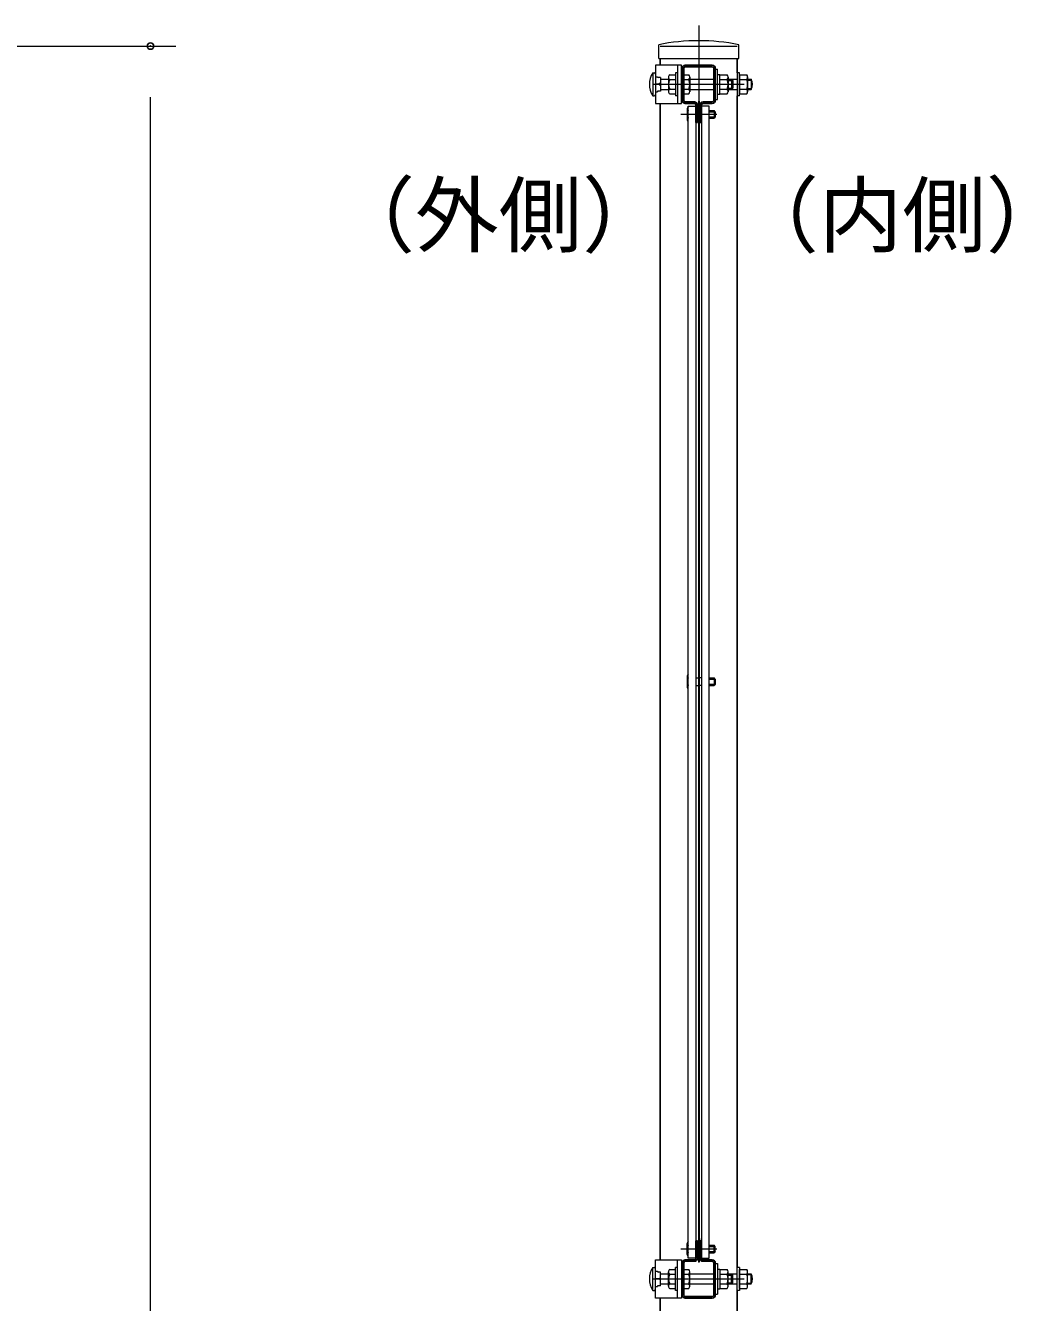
# Model space of a CAD drawing. Units: millimetres, scale not verified. Extents: x -4200 to 4200, y -2970 to 2970.
# Drawn here: x -769 to 4, y 1186 to 2188 of the extents above; entities that cross this region are included whole.
import ezdxf
from ezdxf.enums import TextEntityAlignment as Align

# ---------------------------------------------------------------- set-up
doc = ezdxf.new("R2010")
doc.units = ezdxf.units.MM
doc.header["$LTSCALE"] = 10
doc.header["$PDMODE"] = 32
doc.header["$PDSIZE"] = 5
doc.linetypes.add('USER1', pattern=[50.8, 31.75, -6.35, 6.35, -6.35])
for name, color, linetype, lineweight in [('0-0_D-BMK', 2, 'USER1', 13), ('0-2_D-STR-TXT', 7, 'Continuous', 13), ('0-3_D-STR1', 1, 'Continuous', 25), ('0-4_D-STR3', 3, 'Continuous', 13), ('0-5_D-STR2', 7, 'Continuous', 13), ('0-6_D-STR-DIM', 7, 'Continuous', 13), ('0-8_Defpoints', 8, 'Continuous', 25)]:
    doc.layers.add(name, color=color, linetype=linetype, lineweight=lineweight)
doc.styles.add('ＭＳ ゴシック', font='')
doc.styles.get('ＭＳ ゴシック').set_extended_font_data('MS Gothic')

msp = doc.modelspace()

# ---------------------------------------------------------------- linework, layer by layer
at = {"layer": '0-0_D-BMK'}
for p, q in [((-240.94, 2188.4), (-240.94, -17.91)), ((-276.69, 2142.27), (-205.19, 2142.27)), ((-255.04, 2118.77), (-226.84, 2118.77)), ((-255.04, 1228.27), (-226.84, 1228.27)), ((-276.69, 1204.77), (-205.19, 1204.77))]:
    msp.add_line(p, q, dxfattribs=at)
at = {"layer": '0-3_D-STR1'}
for p, q in [((-271.19, 2162.47), (-271.19, 2157.27)), ((-253.94, 2154.87), (-253.94, 2129.67)), ((-252.74, 2154.87), (-252.74, 2129.67)), ((-240.94, 2156.07), (-251.54, 2156.07)), ((-240.94, 2156.07), (-230.34, 2156.07)), ((-229.14, 2154.87), (-229.14, 2129.67)), ((-227.94, 2154.87), (-227.94, 2129.67)), ((-210.69, 2162.47), (-210.69, 2151.27)), ((-271.19, 2127.27), (-271.19, 1219.77)), ((-251.54, 2128.47), (-244.34, 2128.47)), ((-251.54, 2127.27), (-244.34, 2127.27)), ((-243.14, 2126.07), (-243.14, 2112.27)), ((-241.94, 2126.07), (-241.94, 2112.27)), ((-239.94, 2126.07), (-239.94, 2112.27)), ((-238.74, 2126.07), (-238.74, 2112.27)), ((-230.34, 2128.47), (-237.54, 2128.47)), ((-230.34, 2127.27), (-237.54, 2127.27)), ((-210.69, 2133.27), (-210.69, 1213.77)), ((-243.14, 2122.27), (-241.94, 2122.27)), ((-243.14, 2115.27), (-241.94, 2115.27)), ((-239.94, 2122.27), (-238.74, 2122.27)), ((-239.94, 2115.27), (-238.74, 2115.27)), ((-243.14, 2112.27), (-241.94, 2112.27)), ((-238.74, 2112.27), (-239.94, 2112.27)), ((-243.14, 1234.77), (-241.94, 1234.77)), ((-243.14, 1220.97), (-243.14, 1234.77)), ((-241.94, 1220.97), (-241.94, 1234.77)), ((-239.94, 1220.97), (-239.94, 1234.77)), ((-238.74, 1234.77), (-239.94, 1234.77)), ((-238.74, 1220.97), (-238.74, 1234.77)), ((-243.14, 1231.77), (-241.94, 1231.77)), ((-243.14, 1224.77), (-241.94, 1224.77)), ((-239.94, 1231.77), (-238.74, 1231.77)), ((-239.94, 1224.77), (-238.74, 1224.77)), ((-253.94, 1192.17), (-253.94, 1217.37)), ((-252.74, 1192.17), (-252.74, 1217.37)), ((-251.54, 1219.77), (-244.34, 1219.77)), ((-251.54, 1218.57), (-244.34, 1218.57)), ((-230.34, 1219.77), (-237.54, 1219.77)), ((-230.34, 1218.57), (-237.54, 1218.57)), ((-229.14, 1192.17), (-229.14, 1217.37)), ((-227.94, 1192.17), (-227.94, 1217.37)), ((-210.69, 1195.77), (-210.69, 785.77)), ((-271.19, 1189.77), (-271.19, 785.77)), ((-240.94, 1190.97), (-251.54, 1190.97)), ((-240.94, 1190.97), (-230.34, 1190.97))]:
    msp.add_line(p, q, dxfattribs=at)
for points in [[(-230.34, 2157.27), (-240.94, 2157.27), (-251.54, 2157.27)], [(-230.34, 1189.77), (-240.94, 1189.77), (-251.54, 1189.77)]]:
    msp.add_lwpolyline(points, dxfattribs=at)
for centre, radius, start, end in [((-251.54, 2154.87), 2.4, 90, 180), ((-251.54, 2154.87), 1.2, 90, 180), ((-230.34, 2154.87), 2.4, 0, 90), ((-230.34, 2154.87), 1.2, 0, 90), ((-251.54, 2129.67), 2.4, 180, 270), ((-251.54, 2129.67), 1.2, 180, 270), ((-244.34, 2126.07), 2.4, 0, 90), ((-244.34, 2126.07), 1.2, 0, 90), ((-237.54, 2126.07), 2.4, 90, 180), ((-237.54, 2126.07), 1.2, 90, 180), ((-230.34, 2129.67), 2.4, 270, 0), ((-230.34, 2129.67), 1.2, 270, 0), ((-251.54, 1217.37), 2.4, 90, 180), ((-251.54, 1217.37), 1.2, 90, 180), ((-244.34, 1220.97), 2.4, 270, 0), ((-244.34, 1220.97), 1.2, 270, 0), ((-237.54, 1220.97), 2.4, 180, 270), ((-237.54, 1220.97), 1.2, 180, 270), ((-230.34, 1217.37), 2.4, 0, 90), ((-230.34, 1217.37), 1.2, 0, 90), ((-251.54, 1192.17), 2.4, 180, 270), ((-251.54, 1192.17), 1.2, 180, 270), ((-230.34, 1192.17), 1.2, 270, 0), ((-230.34, 1192.17), 2.4, 270, 0)]:
    msp.add_arc(centre, radius, start, end, dxfattribs=at)
at = {"layer": '0-4_D-STR3'}
for p, q in [((-272.39, 2162.47), (-272.39, 2173.35)), ((-271.19, 2172.27), (-210.69, 2172.27)), ((-209.49, 2162.47), (-209.49, 2173.35)), ((-272.39, 2162.47), (-209.49, 2162.47)), ((-257.64, 2157.27), (-257.64, 2127.27)), ((-277.09, 2151.27), (-277.09, 2133.27)), ((-277.09, 2151.27), (-275.99, 2151.27)), ((-274.89, 2148.21), (-273.39, 2148.21)), ((-270.89, 2147.59), (-272.77, 2147.59)), ((-270.89, 2147.59), (-270.89, 2136.95)), ((-270.89, 2146.27), (-264.74, 2146.27)), ((-264.74, 2147.9), (-264.74, 2136.64)), ((-263.66, 2149.77), (-259.24, 2149.77)), ((-263.66, 2146.03), (-259.24, 2146.03)), ((-259.24, 2151.27), (-259.24, 2133.27)), ((-257.64, 2151.27), (-259.24, 2151.27)), ((-254.44, 2149.77), (-253.94, 2149.77)), ((-254.44, 2146.02), (-253.94, 2146.02)), ((-252.74, 2149.77), (-248.64, 2149.77)), ((-252.74, 2146.02), (-248.64, 2146.02)), ((-247.94, 2148.04), (-247.94, 2136.5)), ((-247.94, 2146.27), (-229.14, 2146.27)), ((-227.94, 2154.27), (-226.34, 2154.27)), ((-227.94, 2154.27), (-226.34, 2154.27)), ((-226.34, 2130.27), (-226.34, 2154.27)), ((-226.34, 2149.97), (-224.34, 2149.97)), ((-224.34, 2134.57), (-224.34, 2149.97)), ((-224.34, 2149.77), (-218.54, 2149.77)), ((-224.34, 2146.02), (-218.54, 2146.02)), ((-217.84, 2148.04), (-217.84, 2136.5)), ((-217.84, 2146.27), (-210.69, 2146.27)), ((-217.84, 2145.27), (-214.24, 2145.27)), ((-215.24, 2146.27), (-214.24, 2145.27)), ((-214.24, 2145.27), (-214.24, 2139.27)), ((-210.69, 2151.27), (-210.69, 2133.27)), ((-209.09, 2149.77), (-209.09, 2134.77)), ((-209.09, 2149.77), (-203.29, 2149.77)), ((-209.09, 2146.02), (-203.29, 2146.02)), ((-202.59, 2148.04), (-202.59, 2136.5)), ((-202.59, 2146.27), (-199.89, 2146.27)), ((-202.59, 2145.59), (-199.57, 2145.59)), ((-199.89, 2146.27), (-199.89, 2138.27)), ((-272.14, 2142.27), (-274.89, 2142.27)), ((-274.89, 2136.33), (-273.39, 2136.33)), ((-270.89, 2136.95), (-272.77, 2136.95)), ((-270.89, 2138.27), (-264.74, 2138.27)), ((-263.66, 2138.51), (-259.24, 2138.51)), ((-263.66, 2134.77), (-259.24, 2134.77)), ((-254.44, 2138.52), (-253.94, 2138.52)), ((-254.44, 2134.77), (-253.94, 2134.77)), ((-252.74, 2138.52), (-248.64, 2138.52)), ((-252.74, 2134.77), (-248.64, 2134.77)), ((-247.94, 2138.27), (-229.14, 2138.27)), ((-226.34, 2134.57), (-224.34, 2134.57)), ((-224.34, 2138.52), (-218.54, 2138.52)), ((-224.34, 2134.77), (-218.54, 2134.77)), ((-217.84, 2139.27), (-214.24, 2139.27)), ((-217.84, 2138.27), (-210.69, 2138.27)), ((-209.09, 2138.52), (-203.29, 2138.52)), ((-209.09, 2134.77), (-203.29, 2134.77)), ((-202.59, 2138.94), (-199.57, 2138.94)), ((-202.59, 2138.27), (-199.89, 2138.27)), ((-277.09, 2133.27), (-275.99, 2133.27)), ((-257.64, 2133.27), (-259.24, 2133.27)), ((-227.94, 2130.27), (-226.34, 2130.27)), ((-209.09, 2133.27), (-210.69, 2133.27)), ((-249.94, 2123.1), (-249.94, 2114.44)), ((-241.94, 2121.77), (-241.14, 2121.77)), ((-241.94, 2115.77), (-241.14, 2115.77)), ((-240.74, 2121.77), (-239.94, 2121.77)), ((-240.74, 2115.77), (-239.94, 2115.77)), ((-232.74, 2121.77), (-228.94, 2121.77)), ((-232.74, 2116.77), (-227.94, 2116.77)), ((-232.74, 2115.77), (-228.94, 2115.77)), ((-228.94, 2121.77), (-228.94, 2115.77)), ((-227.94, 2120.77), (-228.94, 2121.77)), ((-227.94, 2116.77), (-228.94, 2115.77)), ((-238.74, 2112.27), (-238.74, 2110.52)), ((-249.94, 1677.85), (-249.94, 1669.19)), ((-243.14, 1676.52), (-241.14, 1676.52)), ((-238.74, 1676.52), (-240.74, 1676.52)), ((-232.74, 1676.52), (-228.94, 1676.52)), ((-228.94, 1676.52), (-228.94, 1670.52)), ((-227.94, 1675.52), (-228.94, 1676.52)), ((-243.14, 1670.52), (-241.14, 1670.52)), ((-238.74, 1670.52), (-240.74, 1670.52)), ((-232.74, 1671.52), (-227.94, 1671.52)), ((-232.74, 1670.52), (-228.94, 1670.52)), ((-227.94, 1671.52), (-228.94, 1670.52)), ((-238.74, 1234.77), (-238.74, 1236.52)), ((-249.94, 1223.94), (-249.94, 1232.6)), ((-241.94, 1231.27), (-241.14, 1231.27)), ((-241.94, 1225.27), (-241.14, 1225.27)), ((-240.74, 1231.27), (-239.94, 1231.27)), ((-240.74, 1225.27), (-239.94, 1225.27)), ((-232.74, 1231.27), (-228.94, 1231.27)), ((-232.74, 1230.27), (-227.94, 1230.27)), ((-232.74, 1225.27), (-228.94, 1225.27)), ((-228.94, 1225.27), (-228.94, 1231.27)), ((-227.94, 1230.27), (-228.94, 1231.27)), ((-227.94, 1226.27), (-228.94, 1225.27)), ((-277.09, 1195.77), (-277.09, 1213.77)), ((-277.09, 1213.77), (-275.99, 1213.77)), ((-259.24, 1195.77), (-259.24, 1213.77)), ((-257.64, 1213.77), (-259.24, 1213.77)), ((-257.64, 1189.77), (-257.64, 1219.77)), ((-227.94, 1216.77), (-226.34, 1216.77)), ((-226.34, 1216.77), (-226.34, 1192.77)), ((-209.09, 1213.77), (-210.69, 1213.77)), ((-210.69, 1195.77), (-210.69, 1213.77)), ((-274.89, 1210.71), (-273.39, 1210.71)), ((-272.14, 1204.77), (-274.89, 1204.77)), ((-270.89, 1210.09), (-272.77, 1210.09)), ((-270.89, 1199.45), (-270.89, 1210.09)), ((-270.89, 1208.77), (-264.74, 1208.77)), ((-264.74, 1199.14), (-264.74, 1210.4)), ((-263.66, 1212.27), (-259.24, 1212.27)), ((-263.66, 1208.53), (-259.24, 1208.53)), ((-254.44, 1212.27), (-253.94, 1212.27)), ((-254.44, 1208.52), (-253.94, 1208.52)), ((-252.74, 1212.27), (-248.64, 1212.27)), ((-252.74, 1208.52), (-248.64, 1208.52)), ((-247.94, 1198.99), (-247.94, 1210.53)), ((-247.94, 1208.77), (-229.14, 1208.77)), ((-226.34, 1212.47), (-224.34, 1212.47)), ((-224.34, 1212.47), (-224.34, 1197.07)), ((-224.34, 1212.27), (-218.54, 1212.27)), ((-224.34, 1208.52), (-218.54, 1208.52)), ((-217.84, 1198.99), (-217.84, 1210.53)), ((-217.84, 1208.77), (-210.69, 1208.77)), ((-217.84, 1207.77), (-214.24, 1207.77)), ((-214.24, 1201.77), (-214.24, 1207.77)), ((-209.09, 1197.27), (-209.09, 1212.27)), ((-209.09, 1212.27), (-203.29, 1212.27)), ((-209.09, 1208.52), (-203.29, 1208.52)), ((-202.59, 1198.99), (-202.59, 1210.53)), ((-202.59, 1208.77), (-199.89, 1208.77)), ((-202.59, 1208.09), (-199.57, 1208.09)), ((-199.89, 1200.77), (-199.89, 1208.77)), ((-277.09, 1195.77), (-275.99, 1195.77)), ((-274.89, 1198.83), (-273.39, 1198.83)), ((-270.89, 1199.45), (-272.77, 1199.45)), ((-270.89, 1200.77), (-264.74, 1200.77)), ((-263.66, 1201.01), (-259.24, 1201.01)), ((-263.66, 1197.27), (-259.24, 1197.27)), ((-257.64, 1195.77), (-259.24, 1195.77)), ((-254.44, 1201.02), (-253.94, 1201.02)), ((-254.44, 1197.27), (-253.94, 1197.27)), ((-252.74, 1201.02), (-248.64, 1201.02)), ((-252.74, 1197.27), (-248.64, 1197.27)), ((-247.94, 1200.77), (-229.14, 1200.77)), ((-227.94, 1192.77), (-226.34, 1192.77)), ((-227.94, 1192.77), (-226.34, 1192.77)), ((-226.34, 1197.07), (-224.34, 1197.07)), ((-224.34, 1201.02), (-218.54, 1201.02)), ((-224.34, 1197.27), (-218.54, 1197.27)), ((-217.84, 1201.77), (-214.24, 1201.77)), ((-217.84, 1200.77), (-210.69, 1200.77)), ((-215.24, 1200.77), (-214.24, 1201.77)), ((-209.09, 1201.02), (-203.29, 1201.02)), ((-209.09, 1197.27), (-203.29, 1197.27)), ((-202.59, 1201.44), (-199.57, 1201.44)), ((-202.59, 1200.77), (-199.89, 1200.77))]:
    msp.add_line(p, q, dxfattribs=at)
for points in [[(-254.44, 2157.27), (-274.89, 2157.27), (-274.89, 2127.27), (-254.44, 2127.27)], [(-249.14, 1221.02), (-249.14, 2125.02), (-243.14, 2125.02), (-243.14, 1221.02)], [(-232.74, 1221.02), (-232.74, 2125.02), (-238.74, 2125.02), (-238.74, 1221.02)], [(-254.44, 1189.77), (-274.89, 1189.77), (-274.89, 1219.77), (-254.44, 1219.77)]]:
    msp.add_lwpolyline(points, close=True, dxfattribs=at)
for points in [[(-215.24, 2146.27), (-215.24, 2138.27), (-214.24, 2139.27)], [(-209.09, 2133.27), (-209.09, 2151.27), (-210.69, 2151.27)], [(-270.89, 2143.33), (-272.14, 2142.27), (-270.89, 2141.21)], [(-232.74, 2120.77), (-227.94, 2120.77), (-227.94, 2116.77)], [(-232.74, 1675.52), (-227.94, 1675.52), (-227.94, 1671.52)], [(-232.74, 1226.27), (-227.94, 1226.27), (-227.94, 1230.27)], [(-209.09, 1213.77), (-209.09, 1195.77), (-210.69, 1195.77)], [(-270.89, 1203.71), (-272.14, 1204.77), (-270.89, 1205.83)], [(-215.24, 1200.77), (-215.24, 1208.77), (-214.24, 1207.77)]]:
    msp.add_lwpolyline(points, dxfattribs=at)
for centre, radius, start, end in [((-240.94, 2016.47), 160, 78.66399, 101.33601), ((-262.81, 2142.27), 16.88, 147.77316, 212.22684), ((-275.99, 2150.17), 1.1, 0, 90), ((-272.77, 2148.21), 0.622, 180, 270), ((-262.58, 2147.9), 2.16, 120, 240), ((-257.66, 2142.27), 7.08, 147.93138, 212.06862), ((-250.78, 2147.89), 2.85, 318.83491, 41.16509), ((-258.33, 2142.27), 10.39, 338.85295, 21.14705), ((-220.68, 2147.89), 2.85, 318.83491, 41.16509), ((-228.23, 2142.27), 10.39, 338.85295, 21.14705), ((-205.43, 2147.89), 2.85, 318.83491, 41.16509), ((-212.98, 2142.27), 10.39, 338.85295, 21.14705), ((-207.39, 2142.27), 8.5, 331.92751, 28.07249), ((-272.77, 2136.33), 0.622, 90, 180), ((-262.58, 2136.64), 2.16, 120, 240), ((-250.79, 2136.64), 2.85, 318.86505, 41.13495), ((-220.69, 2136.64), 2.85, 318.86505, 41.13495), ((-205.44, 2136.64), 2.85, 318.86505, 41.13495), ((-275.99, 2134.37), 1.1, 270, 0), ((-248.3, 2123.1), 1.64, 120.65597, 239.34403), ((-244.36, 2118.77), 5.58, 148.86338, 211.13662), ((-248.3, 2114.44), 1.64, 120.65597, 239.34403), ((-248.3, 1677.85), 1.64, 120.65597, 239.34403), ((-244.36, 1673.52), 5.58, 148.86338, 211.13662), ((-248.3, 1669.19), 1.64, 120.65597, 239.34403), ((-248.3, 1232.6), 1.64, 120.65597, 239.34403), ((-244.36, 1228.27), 5.58, 148.86338, 211.13662), ((-248.3, 1223.94), 1.64, 120.65597, 239.34403), ((-262.81, 1204.77), 16.88, 147.77316, 212.22684), ((-275.99, 1212.67), 1.1, 0, 90), ((-272.77, 1210.71), 0.622, 180, 270), ((-262.58, 1210.4), 2.16, 120, 240), ((-257.66, 1204.77), 7.08, 147.93138, 212.06862), ((-250.79, 1210.39), 2.85, 318.86505, 41.13495), ((-258.33, 1204.77), 10.39, 338.85295, 21.14705), ((-220.69, 1210.39), 2.85, 318.86505, 41.13495), ((-228.23, 1204.77), 10.39, 338.85295, 21.14705), ((-205.44, 1210.39), 2.85, 318.86505, 41.13495), ((-212.98, 1204.77), 10.39, 338.85295, 21.14705), ((-207.39, 1204.77), 8.5, 331.92751, 28.07249), ((-275.99, 1196.87), 1.1, 270, 0), ((-272.77, 1198.83), 0.622, 90, 180), ((-262.58, 1199.14), 2.16, 120, 240), ((-250.78, 1199.14), 2.85, 318.83491, 41.16509), ((-220.68, 1199.14), 2.85, 318.83491, 41.16509), ((-205.43, 1199.14), 2.85, 318.83491, 41.16509)]:
    msp.add_arc(centre, radius, start, end, dxfattribs=at)
at = {"layer": '0-5_D-STR2'}
for p, q in [((-241.14, 2129.02), (-241.14, 1218.02)), ((-240.74, 2129.02), (-241.14, 2129.02)), ((-240.74, 2129.02), (-240.74, 1218.02)), ((-240.74, 1218.02), (-241.14, 1218.02))]:
    msp.add_line(p, q, dxfattribs=at)
at = {"layer": '0-6_D-STR-DIM'}
for p, q in [((-1395.54, 2172.27), (-651.17, 2172.27)), ((-671.17, 100.27), (-671.17, 2132.27))]:
    msp.add_line(p, q, dxfattribs=at)
at = {"layer": '0-8_Defpoints'}
msp.add_point((-671.17, 2172.27), dxfattribs=at)

# ---------------------------------------------------------------- texts
at = {"layer": '0-2_D-STR-TXT', "style": 'ＭＳ ゴシック'}
for s, p in [('（外側）', (-529.2, 2001.14)), ('（内側）', (-212.35, 2001.14))]:
    msp.add_text(s, height=48.09, dxfattribs=at).set_placement(p, align=Align.BOTTOM_LEFT)

doc.saveas('drawing.dxf')
